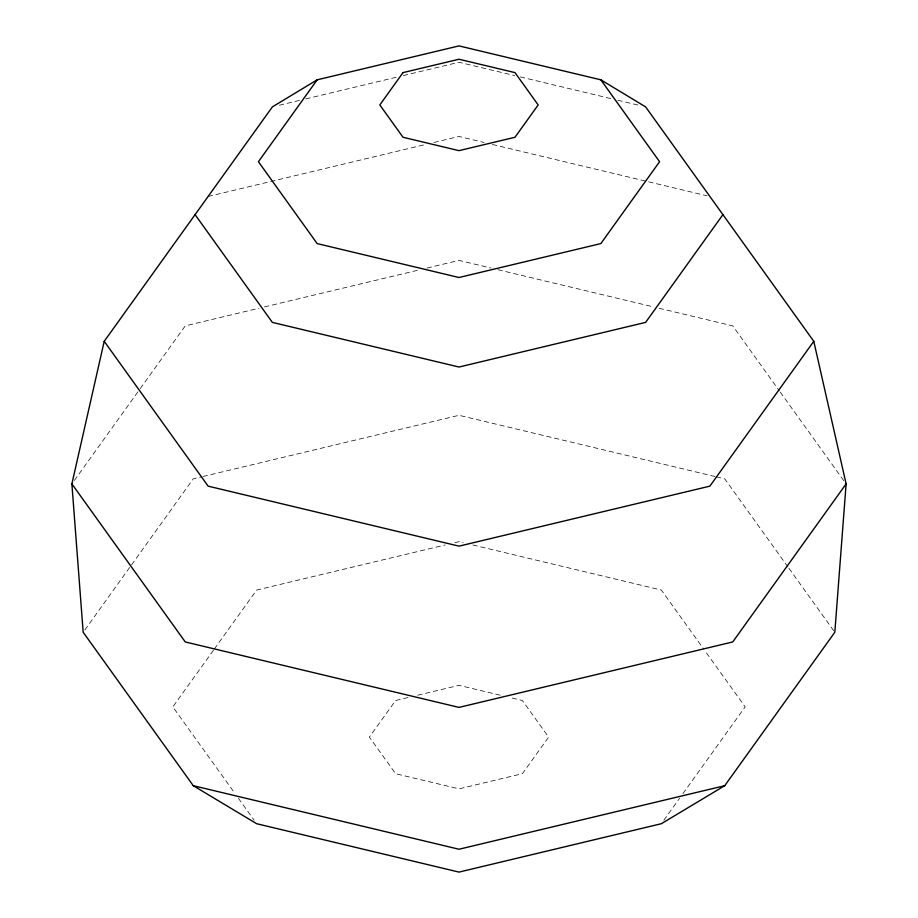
<?xml version="1.0" encoding="UTF-8"?>
<svg xmlns="http://www.w3.org/2000/svg" width="918" height="918" viewBox="0 0 918 918"><rect width="100%" height="100%" fill="white"/><g stroke="black" fill="none" stroke-linecap="round" stroke-linejoin="round"><path stroke-width="0.69" stroke-dasharray="4.59 3.44" d="M74.381 480.424L139.41 389.783M140.247 388.612L185.264 325.867L258.91 308.253M84.858 629.943L130.712 566.016M131.549 564.857L193.262 478.84L201.604 476.844M213.492 650.208L172.836 706.883L235.077 793.634M214.33 649.049L256.65 590.056L445.138 544.982M663.84 820.244L679.607 798.258M682.923 793.634L745.164 706.883L704.508 650.208M279.336 105.226L300.232 100.234M305.797 98.903L397.724 76.917M403.289 75.586L459 62.263L514.711 75.586M208.134 196.475L425.55 144.482M433.916 142.474L459 136.472L484.084 142.474M264.464 306.922L420.088 269.708M427.042 268.045L459 260.402L490.958 268.045M202.993 476.511L459 415.292L715.007 476.511M454.846 542.664L459 541.666L463.154 542.664M408.017 697.542L395.612 700.503L369.357 737.108L395.612 773.702L459 788.86L522.388 773.702L548.643 737.108L522.388 700.503L509.983 697.542M417.656 695.236L459 685.344L500.344 695.236M520.276 76.917L612.203 98.903M617.768 100.234L638.664 105.226M492.45 144.482L707.078 195.809M497.912 269.708L653.536 306.922M659.09 308.253L732.736 325.867L779.416 390.942M716.396 476.844L724.738 478.84L788.114 567.175M472.862 544.982L661.35 590.056L703.67 649.049M780.254 392.101L845.283 482.742M788.952 568.345L834.818 632.273M238.393 798.258L254.16 820.244"/><path stroke-width="1.38" d="M846.121 483.901L834.818 632.273L724.738 785.693L661.35 823.71L459 872.1L256.65 823.71L193.262 785.693L83.182 632.273L71.879 483.901L104.216 341.312L272.371 106.901L317.169 79.82L459 45.9L600.831 79.82L645.629 106.901L813.784 341.312L846.121 483.901L732.736 641.946L459 707.399L185.264 641.946L71.879 483.901M317.169 79.82L258.417 161.706L317.169 243.591L459 277.511L600.831 243.591L659.583 161.706L600.831 79.82M722.925 214.64L645.629 322.39L459 367.028L272.371 322.39L195.075 214.64M813.784 341.312L709.866 486.15L459 546.141L208.134 486.15L104.216 341.312M724.738 785.693L459 849.242L193.262 785.693M403.013 72.614L379.822 104.939L403.013 137.264L459 150.655L514.987 137.264L538.178 104.939L514.987 72.614L459 59.234L403.013 72.614"/></g></svg>
